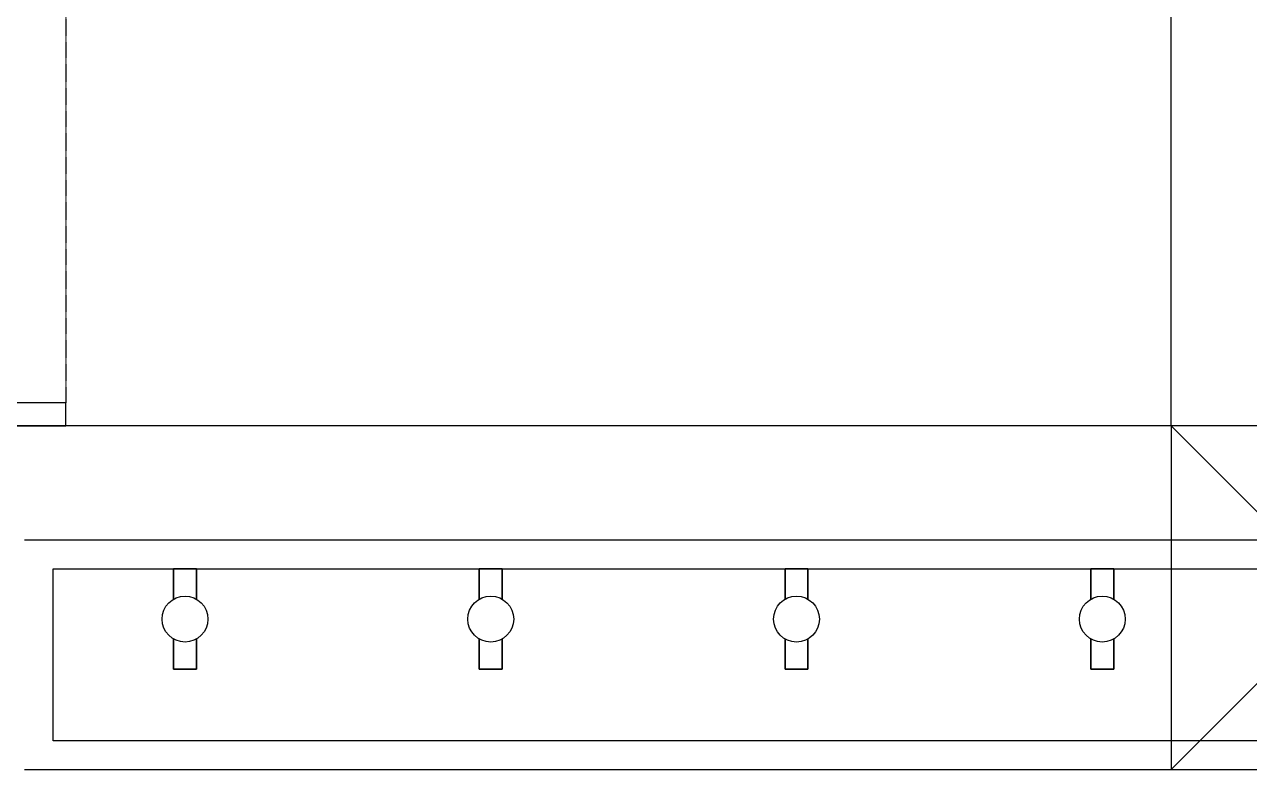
# Model space of a CAD drawing. Header units: millimetres. Extents: x 50157 to 283139, y 29188 to 187058.
# Drawn here: x 98593 to 100729, y 137388 to 138688 of the extents above; entities that cross this region are included whole.
import ezdxf

# ---------------------------------------------------------------- set-up
doc = ezdxf.new("R2010")
doc.units = ezdxf.units.MM
doc.linetypes.add('D_HIDDEN', pattern=[0.35, 0.2, -0.15])
for name, color, linetype in [('A-DOOR-F', 4, 'Continuous'), ('A-RC', 2, 'Continuous'), ('A-TOILET', 252, 'Continuous'), ('A-WALL', 3, 'Continuous'), ('H-PAT 8', 8, 'Continuous')]:
    doc.layers.add(name, color=color, linetype=linetype)
doc.layers.add('G-DEF1', color=163, linetype='Continuous', plot=False)

# ---------------------------------------------------------------- blocks, each defined once
blk = doc.blocks.new('COL')
at = {"layer": 'A-RC'}
blk.add_lwpolyline([(-2370007.4, 768928.4), (-2369407.4, 768928.4), (-2369407.4, 769528.4), (-2370007.4, 769528.4)], close=True, dxfattribs=at)
at = {"layer": 'G-DEF1', "flags": 128}
for points in [[(-2370007.4, 769528.4), (-2369407.4, 768928.4)], [(-2370007.4, 768928.4), (-2369407.4, 769528.4)]]:
    blk.add_lwpolyline(points, dxfattribs=at)
blk = doc.blocks.new('AXIS-2')
blk.add_blockref('COL', (-287079.2, 12736.7))
blk = doc.blocks.new('A$C3BCF481C')
at = {"ltscale": 0.1, "elevation": 0}
for points in [[(30, 250), (0, 250), (0, 150), (30, 150)], [(1820, 250), (1850, 250), (1850, 150), (1820, 150)], [(34.5, 174), (980, 174), (980, 186), (34.5, 186)], [(40, 150), (0, 150), (0, 0), (40, 0)], [(980, 0), (940, 0), (940, 150), (980, 150)], [(1850, 140), (980, 140), (980, 146), (1850, 146)]]:
    blk.add_lwpolyline(points, close=True, dxfattribs=at)
at = {"layer": 'H-PAT 8', "linetype": 'D_HIDDEN'}
for p, q in [((30, 250, 0), (1820, 250, 0)), ((940, 0, 0), (40, 0, 0))]:
    blk.add_line(p, q, dxfattribs=at)
blk.add_lwpolyline([(980, 165), (1812.5, 165), (1812.5, 195), (980, 195), (980, 165)], dxfattribs=at)
blk = doc.blocks.new('T-3')
at = {"layer": 'A-TOILET'}
blk.add_line((-2691267.6, 793693.6), (-2687067.6, 793693.6), dxfattribs=at)
at = {"layer": 'A-TOILET', "flags": 128}
blk.add_lwpolyline([(-2687117.6, 793743.6), (-2691217.6, 793743.6), (-2691217.6, 794043.6), (-2687117.6, 794043.6)], dxfattribs=at)
at = {"layer": 'A-TOILET'}
for points in [[(-2691007.6, 793990.8), (-2691007.6, 794043.6), (-2690967.6, 794043.6), (-2690967.6, 793990.8)], [(-2690967.6, 793990.8), (-2690967.6, 794043.6), (-2691007.6, 794043.6), (-2691007.6, 793990.8)], [(-2690474.3, 793990.8), (-2690474.3, 794043.6), (-2690434.3, 794043.6), (-2690434.3, 793990.8)], [(-2690434.3, 793990.8), (-2690434.3, 794043.6), (-2690474.3, 794043.6), (-2690474.3, 793990.8)], [(-2689941, 793990.8), (-2689941, 794043.6), (-2689901, 794043.6), (-2689901, 793990.8)], [(-2689901, 793990.8), (-2689901, 794043.6), (-2689941, 794043.6), (-2689941, 793990.8)], [(-2689407.6, 793990.8), (-2689407.6, 794043.6), (-2689367.6, 794043.6), (-2689367.6, 793990.8)], [(-2689367.6, 793990.8), (-2689367.6, 794043.6), (-2689407.6, 794043.6), (-2689407.6, 793990.8)], [(-2690967.6, 793921.5), (-2690967.6, 793868.6), (-2691007.6, 793868.6), (-2691007.6, 793921.5)], [(-2691007.6, 793921.5), (-2691007.6, 793868.6), (-2690967.6, 793868.6), (-2690967.6, 793921.5)], [(-2690434.3, 793921.5), (-2690434.3, 793868.6), (-2690474.3, 793868.6), (-2690474.3, 793921.5)], [(-2690474.3, 793921.5), (-2690474.3, 793868.6), (-2690434.3, 793868.6), (-2690434.3, 793921.5)], [(-2689901, 793921.5), (-2689901, 793868.6), (-2689941, 793868.6), (-2689941, 793921.5)], [(-2689941, 793921.5), (-2689941, 793868.6), (-2689901, 793868.6), (-2689901, 793921.5)], [(-2689367.6, 793921.5), (-2689367.6, 793868.6), (-2689407.6, 793868.6), (-2689407.6, 793921.5)], [(-2689407.6, 793921.5), (-2689407.6, 793868.6), (-2689367.6, 793868.6), (-2689367.6, 793921.5)]]:
    blk.add_lwpolyline(points, dxfattribs=at)
for centre in [(-2690987.6, 793956.1), (-2690987.6, 793956.1), (-2690454.3, 793956.1), (-2690454.3, 793956.1), (-2689921, 793956.1), (-2689921, 793956.1), (-2689387.6, 793956.1), (-2689387.6, 793956.1)]:
    blk.add_circle(centre, 40, dxfattribs=at)
at = {"layer": 'A-WALL'}
blk.add_line((-2689267.6, 794293.6), (-2689267.6, 796293.6), dxfattribs=at)
at = {"layer": 'A-WALL', "flags": 128}
for points in [[(-2689267.6, 794293.6), (-2691467.6, 794293.6)], [(-2687067.6, 794093.6), (-2691267.6, 794093.6)]]:
    blk.add_lwpolyline(points, dxfattribs=at)
at = {"layer": 'A-DOOR-F', "rotation": 89.99998961563655}
blk.add_blockref('A$C3BCF481C', (-2691195.7, 794293.6, 0), dxfattribs=at)

msp = doc.modelspace()

# ---------------------------------------------------------------- block references
msp.add_blockref('AXIS-2', (2757679.1, -644277.3))

# ---------------------------------------------------------------- next in the draw order: block references
msp.add_blockref('T-3', (2789860.1, -656305.8))

doc.saveas('drawing.dxf')
